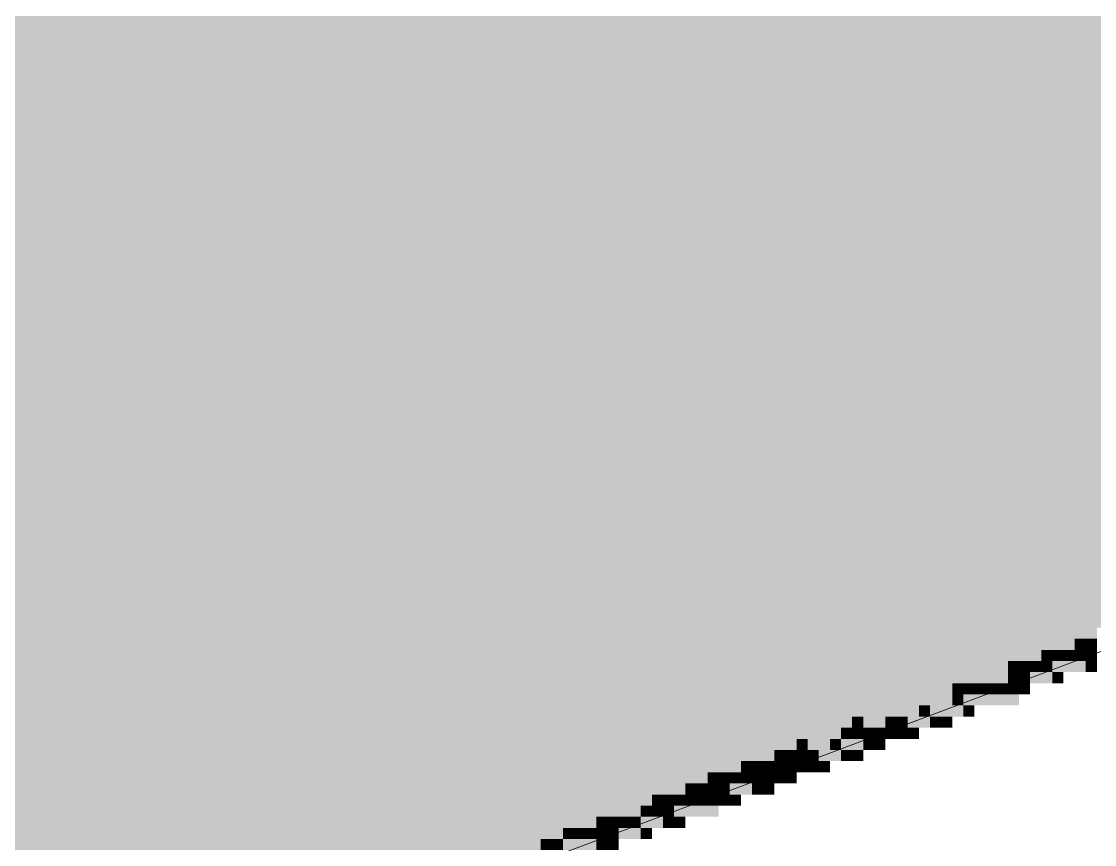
# Paper-space layout '03 3D Building and Roof' of a CAD drawing. Header units: millimetres. Extents: x 5 to 415, y 5 to 292.
# Drawn here: x 133.25 to 149.78, y 52.09 to 64.77 of the extents above; entities that cross this region are included whole.
import ezdxf

# ---------------------------------------------------------------- set-up
doc = ezdxf.new("R2010")
doc.units = ezdxf.units.MM
doc.layers.add('EXISTING', color=7, linetype='Continuous')
doc.layers.add('IMAGES', color=7, linetype='Continuous')

# ---------------------------------------------------------------- blocks, each defined once
blk = doc.blocks.new('SHEET_03')
at = {"layer": 'EXISTING', "color": 250, "lineweight": 9}
blk.add_line((96.251, 34.97), (210.656, 77.827), dxfattribs=at)
at = {"layer": 'IMAGES', "color": 7}
for points in [[(130.796, 64.686), (175.008, 64.686), (130.796, 64.857), (175.008, 64.857)], [(130.11, 64.514), (174.665, 64.514), (130.11, 64.686), (174.665, 64.686)], [(129.939, 64.343), (174.151, 64.343), (129.939, 64.514), (174.151, 64.514)], [(129.254, 64.171), (173.808, 64.171), (129.254, 64.343), (173.808, 64.343)], [(128.911, 64), (173.294, 64), (128.911, 64.171), (173.294, 64.171)], [(128.397, 63.829), (172.78, 63.829), (128.397, 64), (172.78, 64)], [(127.883, 63.657), (172.266, 63.657), (127.883, 63.829), (172.266, 63.829)], [(127.54, 63.486), (171.752, 63.486), (127.54, 63.657), (171.752, 63.657)], [(127.026, 63.314), (171.409, 63.314), (127.026, 63.486), (171.409, 63.486)], [(126.683, 63.143), (171.066, 63.143), (126.683, 63.314), (171.066, 63.314)], [(126.169, 62.971), (170.552, 62.971), (126.169, 63.143), (170.552, 63.143)], [(125.484, 62.8), (170.038, 62.8), (125.484, 62.971), (170.038, 62.971)], [(125.312, 62.629), (169.695, 62.629), (125.312, 62.8), (169.695, 62.8)], [(124.798, 62.457), (169.181, 62.457), (124.798, 62.629), (169.181, 62.629)], [(124.113, 62.286), (168.667, 62.286), (124.113, 62.457), (168.667, 62.457)], [(123.77, 62.114), (168.324, 62.114), (123.77, 62.286), (168.324, 62.286)], [(123.256, 61.943), (167.639, 61.943), (123.256, 62.114), (167.639, 62.114)], [(122.913, 61.771), (167.468, 61.771), (122.913, 61.943), (167.468, 61.943)], [(122.399, 61.6), (166.782, 61.6), (122.399, 61.771), (166.782, 61.771)], [(121.885, 61.429), (166.268, 61.429), (121.885, 61.6), (166.268, 61.6)], [(121.542, 61.257), (165.925, 61.257), (121.542, 61.429), (165.925, 61.429)], [(121.028, 61.086), (165.411, 61.086), (121.028, 61.257), (165.411, 61.257)], [(120.685, 60.914), (165.069, 60.914), (120.685, 61.086), (165.069, 61.086)], [(120.171, 60.743), (164.554, 60.743), (120.171, 60.914), (164.554, 60.914)], [(119.657, 60.571), (164.04, 60.571), (119.657, 60.743), (164.04, 60.743)], [(119.315, 60.4), (163.698, 60.4), (119.315, 60.571), (163.698, 60.571)], [(118.8, 60.229), (163.184, 60.229), (118.8, 60.4), (163.184, 60.4)], [(118.286, 60.057), (162.669, 60.057), (118.286, 60.229), (162.669, 60.229)], [(117.944, 59.886), (162.327, 59.886), (117.944, 60.057), (162.327, 60.057)], [(117.43, 59.714), (161.641, 59.714), (117.43, 59.886), (161.641, 59.886)], [(117.087, 59.543), (161.47, 59.543), (117.087, 59.714), (161.47, 59.714)], [(116.573, 59.371), (160.784, 59.371), (116.573, 59.543), (160.784, 59.543)], [(115.887, 59.2), (160.27, 59.2), (115.887, 59.371), (160.27, 59.371)], [(115.716, 59.029), (159.928, 59.029), (115.716, 59.2), (159.928, 59.2)], [(115.202, 58.857), (159.414, 58.857), (115.202, 59.029), (159.414, 59.029)], [(114.688, 58.686), (159.071, 58.686), (114.688, 58.857), (159.071, 58.857)], [(114.345, 58.514), (158.557, 58.514), (114.345, 58.686), (158.557, 58.686)], [(113.66, 58.343), (158.043, 58.343), (113.66, 58.514), (158.043, 58.514)], [(113.317, 58.171), (157.7, 58.171), (113.317, 58.343), (157.7, 58.343)], [(112.803, 58), (157.186, 58), (112.803, 58.171), (157.186, 58.171)], [(112.289, 57.829), (156.843, 57.829), (112.289, 58), (156.843, 58)], [(112.117, 57.657), (156.329, 57.657), (112.117, 57.829), (156.329, 57.829)], [(111.432, 57.486), (155.815, 57.486), (111.432, 57.657), (155.815, 57.657)], [(111.089, 57.314), (155.472, 57.314), (111.089, 57.486), (155.472, 57.486)], [(110.575, 57.143), (154.958, 57.143), (110.575, 57.314), (154.958, 57.314)], [(110.061, 56.971), (154.444, 56.971), (110.061, 57.143), (154.444, 57.143)], [(109.718, 56.8), (153.93, 56.8), (109.718, 56.971), (153.93, 56.971)], [(109.204, 56.629), (153.587, 56.629), (109.204, 56.8), (153.587, 56.8)], [(108.69, 56.457), (153.073, 56.457), (108.69, 56.629), (153.073, 56.629)], [(108.176, 56.286), (152.73, 56.286), (108.176, 56.457), (152.73, 56.457)], [(107.662, 56.114), (152.045, 56.114), (107.662, 56.286), (152.045, 56.286)], [(107.49, 55.943), (151.874, 55.943), (107.49, 56.114), (151.874, 56.114)], [(106.976, 55.771), (151.188, 55.771), (106.976, 55.943), (151.188, 55.943)], [(106.291, 55.6), (150.674, 55.6), (106.291, 55.771), (150.674, 55.771)], [(105.948, 55.429), (150.331, 55.429), (105.948, 55.6), (150.331, 55.6)], [(105.434, 55.257), (149.817, 55.257), (105.434, 55.429), (149.817, 55.429)], [(105.091, 55.086), (149.474, 55.086), (105.091, 55.257), (149.474, 55.257)], [(149.474, 55.086), (149.646, 55.086), (149.474, 55.257), (149.646, 55.257)], [(149.646, 55.086), (149.817, 55.086), (149.646, 55.257), (149.817, 55.257)], [(104.577, 54.914), (148.96, 54.914), (104.577, 55.086), (148.96, 55.086)], [(148.96, 54.914), (149.132, 54.914), (148.96, 55.086), (149.132, 55.086)], [(149.132, 54.914), (149.303, 54.914), (149.132, 55.086), (149.303, 55.086)], [(149.303, 54.914), (149.474, 54.914), (149.303, 55.086), (149.474, 55.086)], [(149.474, 54.914), (149.646, 54.914), (149.474, 55.086), (149.646, 55.086)], [(149.646, 54.914), (149.817, 54.914), (149.646, 55.086), (149.817, 55.086)], [(104.063, 54.743), (148.446, 54.743), (104.063, 54.914), (148.446, 54.914)], [(148.446, 54.743), (148.618, 54.743), (148.446, 54.914), (148.618, 54.914)], [(148.618, 54.743), (148.789, 54.743), (148.618, 54.914), (148.789, 54.914)], [(148.789, 54.743), (148.96, 54.743), (148.789, 54.914), (148.96, 54.914)], [(148.96, 54.743), (149.132, 54.743), (148.96, 54.914), (149.132, 54.914)], [(149.132, 54.743), (149.646, 54.743), (149.132, 54.914), (149.646, 54.914)], [(149.646, 54.743), (149.817, 54.743), (149.646, 54.914), (149.817, 54.914)], [(103.721, 54.571), (148.104, 54.571), (103.721, 54.743), (148.104, 54.743)], [(148.104, 54.571), (148.446, 54.571), (148.104, 54.743), (148.446, 54.743)], [(148.446, 54.571), (148.618, 54.571), (148.446, 54.743), (148.618, 54.743)], [(148.618, 54.571), (148.789, 54.571), (148.618, 54.743), (148.789, 54.743)], [(148.789, 54.571), (149.132, 54.571), (148.789, 54.743), (149.132, 54.743)], [(149.132, 54.571), (149.303, 54.571), (149.132, 54.743), (149.303, 54.743)], [(103.206, 54.4), (147.589, 54.4), (103.206, 54.571), (147.589, 54.571)], [(147.589, 54.4), (147.761, 54.4), (147.589, 54.571), (147.761, 54.571)], [(147.761, 54.4), (147.932, 54.4), (147.761, 54.571), (147.932, 54.571)], [(147.932, 54.4), (148.104, 54.4), (147.932, 54.571), (148.104, 54.571)], [(148.104, 54.4), (148.275, 54.4), (148.104, 54.571), (148.275, 54.571)], [(148.275, 54.4), (148.446, 54.4), (148.275, 54.571), (148.446, 54.571)], [(148.446, 54.4), (148.618, 54.4), (148.446, 54.571), (148.618, 54.571)], [(148.618, 54.4), (148.789, 54.4), (148.618, 54.571), (148.789, 54.571)], [(102.692, 54.229), (147.247, 54.229), (102.692, 54.4), (147.247, 54.4)], [(147.247, 54.229), (147.589, 54.229), (147.247, 54.4), (147.589, 54.4)], [(147.589, 54.229), (147.761, 54.229), (147.589, 54.4), (147.761, 54.4)], [(147.761, 54.229), (148.275, 54.229), (147.761, 54.4), (148.275, 54.4)], [(148.275, 54.229), (148.618, 54.229), (148.275, 54.4), (148.618, 54.4)], [(102.35, 54.057), (146.733, 54.057), (102.35, 54.229), (146.733, 54.229)], [(146.733, 54.057), (147.075, 54.057), (146.733, 54.229), (147.075, 54.229)], [(147.075, 54.057), (147.247, 54.057), (147.075, 54.229), (147.247, 54.229)], [(147.247, 54.057), (147.761, 54.057), (147.247, 54.229), (147.761, 54.229)], [(147.761, 54.057), (147.932, 54.057), (147.761, 54.229), (147.932, 54.229)], [(101.836, 53.886), (146.047, 53.886), (101.836, 54.057), (146.047, 54.057)], [(146.047, 53.886), (146.219, 53.886), (146.047, 54.057), (146.219, 54.057)], [(146.219, 53.886), (146.561, 53.886), (146.219, 54.057), (146.561, 54.057)], [(146.561, 53.886), (146.733, 53.886), (146.561, 54.057), (146.733, 54.057)], [(146.733, 53.886), (146.904, 53.886), (146.733, 54.057), (146.904, 54.057)], [(146.904, 53.886), (147.247, 53.886), (146.904, 54.057), (147.247, 54.057)], [(147.247, 53.886), (147.418, 53.886), (147.247, 54.057), (147.418, 54.057)], [(147.418, 53.886), (147.589, 53.886), (147.418, 54.057), (147.589, 54.057)], [(101.493, 53.714), (145.876, 53.714), (101.493, 53.886), (145.876, 53.886)], [(145.876, 53.714), (146.047, 53.714), (145.876, 53.886), (146.047, 53.886)], [(146.047, 53.714), (146.219, 53.714), (146.047, 53.886), (146.219, 53.886)], [(146.219, 53.714), (146.39, 53.714), (146.219, 53.886), (146.39, 53.886)], [(146.39, 53.714), (146.561, 53.714), (146.39, 53.886), (146.561, 53.886)], [(146.561, 53.714), (146.733, 53.714), (146.561, 53.886), (146.733, 53.886)], [(146.733, 53.714), (146.904, 53.714), (146.733, 53.886), (146.904, 53.886)], [(146.904, 53.714), (147.075, 53.714), (146.904, 53.886), (147.075, 53.886)], [(100.979, 53.543), (145.19, 53.543), (100.979, 53.714), (145.19, 53.714)], [(145.19, 53.543), (145.362, 53.543), (145.19, 53.714), (145.362, 53.714)], [(145.362, 53.543), (145.704, 53.543), (145.362, 53.714), (145.704, 53.714)], [(145.704, 53.543), (145.876, 53.543), (145.704, 53.714), (145.876, 53.714)], [(145.876, 53.543), (146.219, 53.543), (145.876, 53.714), (146.219, 53.714)], [(146.219, 53.543), (146.39, 53.543), (146.219, 53.714), (146.39, 53.714)], [(146.39, 53.543), (146.561, 53.543), (146.39, 53.714), (146.561, 53.714)], [(100.465, 53.371), (144.848, 53.371), (100.465, 53.543), (144.848, 53.543)], [(144.848, 53.371), (145.019, 53.371), (144.848, 53.543), (145.019, 53.543)], [(145.019, 53.371), (145.19, 53.371), (145.019, 53.543), (145.19, 53.543)], [(145.19, 53.371), (145.362, 53.371), (145.19, 53.543), (145.362, 53.543)], [(145.362, 53.371), (145.533, 53.371), (145.362, 53.543), (145.533, 53.543)], [(145.533, 53.371), (145.876, 53.371), (145.533, 53.543), (145.876, 53.543)], [(145.876, 53.371), (146.047, 53.371), (145.876, 53.543), (146.047, 53.543)], [(146.047, 53.371), (146.219, 53.371), (146.047, 53.543), (146.219, 53.543)], [(100.122, 53.2), (144.334, 53.2), (100.122, 53.371), (144.334, 53.371)], [(144.334, 53.2), (144.505, 53.2), (144.334, 53.371), (144.505, 53.371)], [(144.505, 53.2), (144.676, 53.2), (144.505, 53.371), (144.676, 53.371)], [(144.676, 53.2), (144.848, 53.2), (144.676, 53.371), (144.848, 53.371)], [(144.848, 53.2), (145.019, 53.2), (144.848, 53.371), (145.019, 53.371)], [(145.019, 53.2), (145.19, 53.2), (145.019, 53.371), (145.19, 53.371)], [(145.19, 53.2), (145.362, 53.2), (145.19, 53.371), (145.362, 53.371)], [(145.362, 53.2), (145.533, 53.2), (145.362, 53.371), (145.533, 53.371)], [(145.533, 53.2), (145.704, 53.2), (145.533, 53.371), (145.704, 53.371)], [(99.608, 53.029), (143.819, 53.029), (99.608, 53.2), (143.819, 53.2)], [(143.819, 53.029), (143.991, 53.029), (143.819, 53.2), (143.991, 53.2)], [(143.991, 53.029), (144.162, 53.029), (143.991, 53.2), (144.162, 53.2)], [(144.162, 53.029), (144.334, 53.029), (144.162, 53.2), (144.334, 53.2)], [(144.334, 53.029), (144.505, 53.029), (144.334, 53.2), (144.505, 53.2)], [(144.505, 53.029), (144.676, 53.029), (144.505, 53.2), (144.676, 53.2)], [(144.676, 53.029), (144.848, 53.029), (144.676, 53.2), (144.848, 53.2)], [(144.848, 53.029), (145.019, 53.029), (144.848, 53.2), (145.019, 53.2)], [(145.019, 53.029), (145.19, 53.029), (145.019, 53.2), (145.19, 53.2)], [(99.265, 52.857), (143.477, 52.857), (99.265, 53.029), (143.477, 53.029)], [(143.477, 52.857), (143.648, 52.857), (143.477, 53.029), (143.648, 53.029)], [(143.648, 52.857), (143.819, 52.857), (143.648, 53.029), (143.819, 53.029)], [(143.819, 52.857), (143.991, 52.857), (143.819, 53.029), (143.991, 53.029)], [(143.991, 52.857), (144.162, 52.857), (143.991, 53.029), (144.162, 53.029)], [(144.162, 52.857), (144.505, 52.857), (144.162, 53.029), (144.505, 53.029)], [(144.505, 52.857), (144.676, 52.857), (144.505, 53.029), (144.676, 53.029)], [(144.676, 52.857), (144.848, 52.857), (144.676, 53.029), (144.848, 53.029)], [(98.751, 52.686), (142.963, 52.686), (98.751, 52.857), (142.963, 52.857)], [(142.963, 52.686), (143.134, 52.686), (142.963, 52.857), (143.134, 52.857)], [(143.134, 52.686), (143.305, 52.686), (143.134, 52.857), (143.305, 52.857)], [(143.305, 52.686), (143.477, 52.686), (143.305, 52.857), (143.477, 52.857)], [(143.477, 52.686), (143.648, 52.686), (143.477, 52.857), (143.648, 52.857)], [(143.648, 52.686), (143.819, 52.686), (143.648, 52.857), (143.819, 52.857)], [(143.819, 52.686), (143.991, 52.686), (143.819, 52.857), (143.991, 52.857)], [(143.991, 52.686), (144.162, 52.686), (143.991, 52.857), (144.162, 52.857)], [(144.162, 52.686), (144.334, 52.686), (144.162, 52.857), (144.334, 52.857)], [(98.066, 52.514), (142.449, 52.514), (98.066, 52.686), (142.449, 52.686)], [(142.449, 52.514), (142.791, 52.514), (142.449, 52.686), (142.791, 52.686)], [(142.791, 52.514), (142.963, 52.514), (142.791, 52.686), (142.963, 52.686)], [(142.963, 52.514), (143.134, 52.514), (142.963, 52.686), (143.134, 52.686)], [(143.134, 52.514), (143.305, 52.514), (143.134, 52.686), (143.305, 52.686)], [(143.305, 52.514), (143.648, 52.514), (143.305, 52.686), (143.648, 52.686)], [(143.648, 52.514), (143.991, 52.514), (143.648, 52.686), (143.991, 52.686)], [(97.894, 52.343), (142.106, 52.343), (97.894, 52.514), (142.106, 52.514)], [(142.106, 52.343), (142.277, 52.343), (142.106, 52.514), (142.277, 52.514)], [(142.277, 52.343), (142.449, 52.343), (142.277, 52.514), (142.449, 52.514)], [(142.449, 52.343), (142.62, 52.343), (142.449, 52.514), (142.62, 52.514)], [(142.62, 52.343), (142.791, 52.343), (142.62, 52.514), (142.791, 52.514)], [(142.791, 52.343), (143.134, 52.343), (142.791, 52.514), (143.134, 52.514)], [(143.134, 52.343), (143.305, 52.343), (143.134, 52.514), (143.305, 52.514)], [(143.305, 52.343), (143.477, 52.343), (143.305, 52.514), (143.477, 52.514)], [(97.38, 52.171), (141.592, 52.171), (97.38, 52.343), (141.592, 52.343)], [(141.592, 52.171), (141.763, 52.171), (141.592, 52.343), (141.763, 52.343)], [(141.763, 52.171), (141.934, 52.171), (141.763, 52.343), (141.934, 52.343)], [(141.934, 52.171), (142.106, 52.171), (141.934, 52.343), (142.106, 52.343)], [(142.106, 52.171), (142.277, 52.171), (142.106, 52.343), (142.277, 52.343)], [(142.277, 52.171), (142.449, 52.171), (142.277, 52.343), (142.449, 52.343)], [(142.449, 52.171), (142.791, 52.171), (142.449, 52.343), (142.791, 52.343)], [(142.791, 52.171), (142.963, 52.171), (142.791, 52.343), (142.963, 52.343)], [(96.695, 52), (141.249, 52), (96.695, 52.171), (141.249, 52.171)], [(141.249, 52), (141.42, 52), (141.249, 52.171), (141.42, 52.171)], [(141.42, 52), (141.592, 52), (141.42, 52.171), (141.592, 52.171)], [(141.592, 52), (142.106, 52), (141.592, 52.171), (142.106, 52.171)], [(142.106, 52), (142.277, 52), (142.106, 52.171), (142.277, 52.171)], [(142.277, 52), (142.449, 52), (142.277, 52.171), (142.449, 52.171)]]:
    blk.add_solid(points, dxfattribs=at)

psp = doc.layouts.new('03 3D Building and Roof')

# ---------------------------------------------------------------- block references
psp.add_blockref('SHEET_03', (0, 0))

doc.saveas('drawing.dxf')
